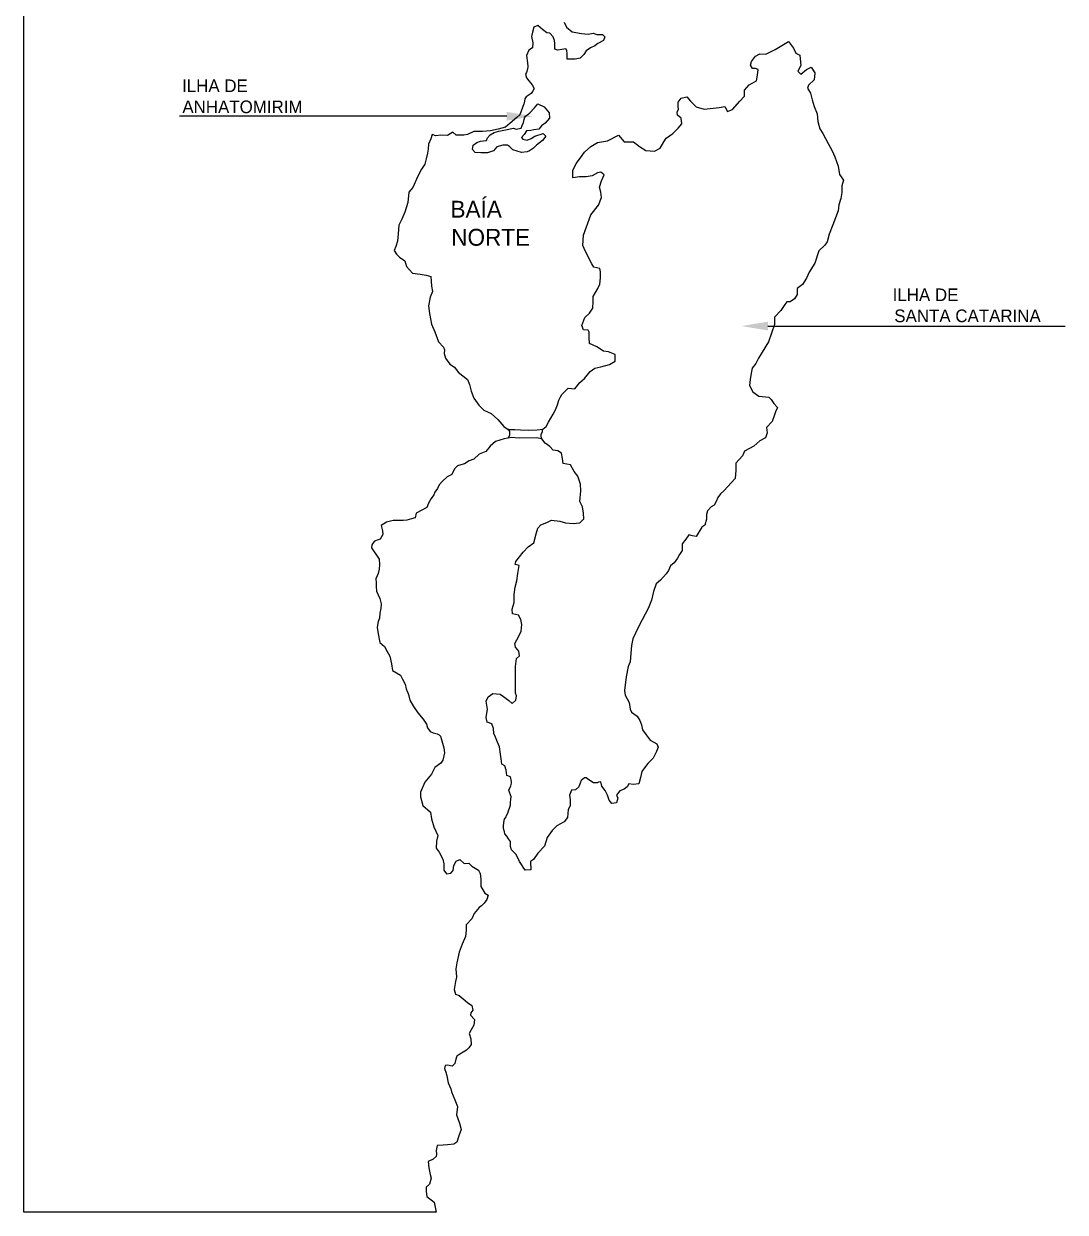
# Model space of a CAD drawing. Extents: x -1289 to 841, y -797 to 594.
# Drawn here: x 8.1 to 107, y -425.8 to -313 of the extents above; entities that cross this region are included whole.
import ezdxf

# ---------------------------------------------------------------- set-up
doc = ezdxf.new("R2010")
doc.units = 0
doc.header["$MEASUREMENT"] = 0
doc.layers.get('0').update_dxf_attribs({"linetype": 'CONTINUOUS'})
doc.layers.add('CONTINENTE', color=1, linetype='CONTINUOUS')
doc.layers.add('COTAS', color=1, linetype='CONTINUOUS')

msp = doc.modelspace()

# ---------------------------------------------------------------- linework, layer by layer
at = {"layer": 'CONTINENTE'}
for p, q in [((8.11011, -425.83406), (8.11011, -256.67077)), ((56.55063, -313.3191), (56.42031, -313.79646)), ((56.94162, -313.14551), (56.55063, -313.3191)), ((57.37604, -313.53608), (56.94162, -313.14551)), ((57.76703, -313.83986), (57.37604, -313.53608)), ((59.41785, -312.84173), (59.63506, -313.3191)), ((59.63506, -313.3191), (60.19982, -313.75307)), ((56.42031, -313.79646), (56.33342, -314.18704)), ((56.33342, -314.18704), (56.46375, -314.79459)), ((56.46375, -314.79459), (56.42031, -315.27196)), ((58.07113, -313.88326), (57.76703, -313.83986)), ((58.37523, -314.23043), (58.07113, -313.88326)), ((58.50555, -314.57761), (58.37523, -314.23043)), ((58.549, -314.88139), (58.50555, -314.57761)), ((60.19982, -313.75307), (61.06867, -313.92665)), ((61.06867, -313.92665), (61.72031, -313.97005)), ((61.72031, -313.97005), (62.19818, -313.88326)), ((62.19818, -313.88326), (62.54572, -314.01345)), ((62.54572, -314.01345), (63.06703, -314.01345)), ((63.15392, -314.57761), (62.63261, -314.88139)), ((63.06703, -314.01345), (63.28424, -314.23043)), ((63.28424, -314.23043), (63.15392, -314.57761)), ((80.24401, -314.96075), (80.73222, -314.66813)), ((80.73222, -314.66813), (81.22043, -315.30213)), ((56.07276, -315.48894), (55.85555, -316.00971)), ((56.42031, -315.27196), (56.07276, -315.48894)), ((58.549, -315.40215), (58.549, -314.88139)), ((58.80965, -315.48894), (58.549, -315.40215)), ((59.20063, -315.44555), (58.80965, -315.48894)), ((59.59162, -315.35875), (59.20063, -315.44555)), ((59.6785, -315.48894), (59.59162, -315.35875)), ((59.72195, -315.87952), (59.6785, -315.48894)), ((59.72195, -316.35688), (59.72195, -315.87952)), ((61.28588, -315.92291), (60.93834, -316.27009)), ((61.50309, -315.57574), (61.28588, -315.92291)), ((61.93752, -315.27196), (61.50309, -315.57574)), ((62.32851, -315.09837), (61.93752, -315.27196)), ((62.63261, -314.88139), (62.32851, -315.09837)), ((77.60767, -316.08245), (77.99824, -315.8386)), ((77.99824, -315.8386), (78.58409, -315.88737)), ((78.58409, -315.88737), (79.46287, -315.44844)), ((79.46287, -315.44844), (80.24401, -314.96075)), ((81.22043, -315.30213), (81.41571, -315.78983)), ((81.41571, -315.78983), (81.80628, -315.98491)), ((55.85555, -316.00971), (55.94244, -316.70406)), ((55.94244, -316.70406), (55.98588, -317.05123)), ((55.98588, -317.05123), (55.94244, -317.31162)), ((60.46047, -316.35688), (59.72195, -316.35688)), ((60.93834, -316.27009), (60.46047, -316.35688)), ((77.11946, -316.91153), (77.2171, -316.57014)), ((77.31475, -317.25292), (77.11946, -316.91153)), ((77.2171, -316.57014), (77.60767, -316.08245)), ((81.90392, -316.9603), (81.611, -317.49677)), ((81.80628, -315.98491), (81.90392, -316.9603)), ((55.85555, -317.6154), (55.76867, -317.78898)), ((55.76867, -317.78898), (55.85555, -318.13616)), ((55.94244, -317.31162), (55.85555, -317.6154)), ((55.85555, -318.13616), (56.07276, -318.39654)), ((77.60767, -317.25292), (77.31475, -317.25292)), ((77.85178, -317.35046), (77.60767, -317.25292)), ((77.70532, -318.42339), (77.80296, -317.88693)), ((77.80296, -317.88693), (77.85178, -317.35046)), ((81.611, -317.49677), (81.90392, -317.78939)), ((81.90392, -317.78939), (82.44095, -317.35046)), ((82.44095, -317.35046), (82.88034, -317.10661)), ((82.88034, -317.10661), (83.22209, -317.64308)), ((83.22209, -317.64308), (83.17327, -318.32585)), ((56.07276, -318.39654), (56.37686, -318.78711)), ((56.37686, -318.78711), (56.59408, -319.13429)), ((56.59408, -319.13429), (56.42031, -319.43807)), ((76.54364, -319.28244), (76.98304, -318.79474)), ((76.54364, -319.86767), (76.54364, -319.28244)), ((76.98304, -318.79474), (77.70532, -318.42339)), ((82.63624, -318.81355), (82.5386, -319.10617)), ((82.5386, -319.10617), (82.83152, -319.59387)), ((83.17327, -318.32585), (82.63624, -318.81355)), ((55.68178, -320.13242), (55.63834, -320.52299)), ((55.81211, -319.91544), (55.68178, -320.13242)), ((56.11621, -319.74185), (55.81211, -319.91544)), ((56.28998, -319.61166), (56.11621, -319.74185)), ((56.42031, -319.43807), (56.28998, -319.61166)), ((70.24573, -320.45291), (70.53866, -320.06275)), ((70.24573, -320.89184), (70.24573, -320.45291)), ((70.53866, -320.06275), (71.07569, -319.91644)), ((71.07569, -319.91644), (71.41744, -320.35537)), ((71.41744, -320.35537), (71.95447, -320.89184)), ((75.42076, -321.13569), (76.10426, -320.35537)), ((76.10426, -320.35537), (76.54364, -319.86767)), ((82.83152, -319.59387), (82.97798, -320.22787)), ((82.97798, -320.22787), (83.17327, -320.86188)), ((55.59489, -320.60979), (55.20391, -321.64634)), ((55.63834, -320.52299), (55.59489, -320.60979)), ((55.76188, -321.77294), (56.01448, -321.56267)), ((56.01448, -321.56267), (56.18288, -321.4365)), ((56.18288, -321.4365), (56.60388, -320.97389)), ((56.60388, -320.97389), (56.94067, -320.59539)), ((56.94067, -320.59539), (57.53007, -320.88978)), ((57.53007, -320.88978), (57.99316, -321.4365)), ((57.99316, -321.4365), (58.03526, -321.94116)), ((70.14809, -321.37953), (70.29456, -321.08692)), ((70.19691, -321.67215), (70.14809, -321.37953)), ((70.29456, -321.08692), (70.24573, -320.89184)), ((71.95447, -320.89184), (72.73561, -321.08692)), ((72.73561, -321.08692), (74.15141, -320.94061)), ((74.15141, -320.94061), (74.68845, -320.84307)), ((74.68845, -320.84307), (74.93255, -321.33076)), ((74.93255, -321.33076), (75.42076, -321.13569)), ((83.17327, -320.86188), (83.4662, -321.54465)), ((83.4662, -321.54465), (83.51502, -322.2762)), ((54.29162, -322.42749), (53.85719, -322.81806)), ((54.94326, -321.90672), (54.29162, -322.42749)), ((55.20391, -321.64634), (54.94326, -321.90672)), ((55.34089, -322.90844), (55.42509, -322.65611)), ((55.42509, -322.65611), (55.55138, -322.36172)), ((55.55138, -322.36172), (55.63559, -322.06733)), ((55.63559, -322.06733), (55.67768, -321.85705)), ((55.67768, -321.85705), (55.76188, -321.77294)), ((57.27747, -322.69816), (57.02487, -322.99255)), ((57.61427, -322.44583), (57.27747, -322.69816)), ((58.03526, -321.94116), (57.61427, -322.44583)), ((70.53866, -321.96477), (70.19691, -321.67215)), ((70.24573, -322.89139), (70.58748, -322.50124)), ((70.58748, -322.50124), (70.53866, -321.96477)), ((83.51502, -322.2762), (83.7103, -322.95897)), ((46.90637, -323.51241), (46.75875, -323.90298)), ((47.25391, -323.6426), (46.90637, -323.51241)), ((47.73178, -323.55581), (47.25391, -323.6426)), ((48.33997, -323.59921), (47.73178, -323.55581)), ((48.86129, -323.29543), (48.33997, -323.59921)), ((49.16538, -323.55581), (48.86129, -323.29543)), ((49.90391, -323.55581), (49.16538, -323.55581)), ((50.25145, -323.51241), (49.90391, -323.55581)), ((50.85965, -323.20863), (50.25145, -323.51241)), ((51.16374, -323.20863), (50.85965, -323.20863)), ((51.68506, -323.20863), (51.16374, -323.20863)), ((52.42358, -323.16524), (51.68506, -323.20863)), ((52.05712, -324.08599), (52.14132, -323.83366)), ((52.14132, -323.83366), (52.39391, -323.53927)), ((52.39391, -323.53927), (52.77281, -323.32899)), ((53.16211, -322.99165), (52.42358, -323.16524)), ((52.77281, -323.32899), (53.23591, -323.20283)), ((53.85719, -322.81806), (53.16211, -322.99165)), ((53.23591, -323.20283), (53.8674, -323.07666)), ((53.8674, -323.07666), (54.62519, -322.90844)), ((54.62519, -322.90844), (54.87779, -322.99255)), ((54.87779, -322.99255), (55.34089, -322.90844)), ((55.63559, -323.49721), (55.38299, -323.7916)), ((55.38299, -323.7916), (55.50929, -323.95982)), ((55.84608, -323.16077), (55.63559, -323.49721)), ((56.26708, -323.11871), (55.84608, -323.16077)), ((56.56178, -323.07666), (56.26708, -323.11871)), ((56.30918, -323.87571), (56.64598, -323.66543)), ((57.02487, -322.99255), (56.56178, -323.07666)), ((56.64598, -323.66543), (57.44587, -323.4131)), ((57.69847, -323.66543), (57.36167, -324.08599)), ((57.44587, -323.4131), (57.69847, -323.66543)), ((63.55725, -324.11064), (64.5825, -323.57417)), ((64.5825, -323.57417), (65.11953, -324.20818)), ((69.12285, -323.86679), (69.75752, -323.42786)), ((69.75752, -323.42786), (70.24573, -322.89139)), ((83.7103, -322.95897), (84.00323, -323.3979)), ((84.00323, -323.3979), (84.49144, -324.37329)), ((46.49809, -324.90112), (46.45465, -325.29169)), ((46.54153, -324.42375), (46.49809, -324.90112)), ((46.75875, -323.90298), (46.54153, -324.42375)), ((50.70993, -324.92709), (50.79413, -324.50654)), ((50.96253, -325.22148), (50.70993, -324.92709)), ((50.79413, -324.50654), (51.13092, -324.25421)), ((51.13092, -324.25421), (51.46772, -324.12804)), ((51.46772, -324.12804), (52.05712, -324.08599)), ((53.02541, -324.67476), (52.73071, -325.05326)), ((53.6148, -324.50654), (53.02541, -324.67476)), ((53.8674, -324.50654), (53.6148, -324.50654)), ((54.0358, -324.50654), (53.8674, -324.50654)), ((54.2463, -324.63271), (54.0358, -324.50654)), ((54.54099, -324.96915), (54.2463, -324.63271)), ((55.38299, -325.22148), (54.54099, -324.96915)), ((55.50929, -323.95982), (55.93028, -324.04393)), ((55.93028, -324.04393), (56.30918, -323.87571)), ((56.51968, -324.80093), (56.14078, -325.05326)), ((56.81437, -324.50654), (56.51968, -324.80093)), ((57.36167, -324.08599), (56.81437, -324.50654)), ((61.36031, -325.18357), (61.94616, -324.6471)), ((61.94616, -324.6471), (62.58083, -324.25695)), ((62.58083, -324.25695), (63.55725, -324.11064)), ((65.11953, -324.20818), (65.9983, -324.20818)), ((65.9983, -324.20818), (66.58416, -324.6471)), ((66.58416, -324.6471), (67.17001, -325.03726)), ((67.99997, -325.08603), (68.537, -324.79341)), ((68.537, -324.79341), (68.87875, -324.20818)), ((68.87875, -324.20818), (69.12285, -323.86679)), ((84.49144, -324.37329), (84.88201, -325.05607)), ((46.32432, -325.81245), (46.19399, -326.33321)), ((46.45465, -325.29169), (46.32432, -325.81245)), ((51.50982, -325.26354), (50.96253, -325.22148)), ((52.14132, -325.26354), (51.50982, -325.26354)), ((52.73071, -325.05326), (52.14132, -325.26354)), ((55.93028, -325.13737), (55.38299, -325.22148)), ((56.14078, -325.05326), (55.93028, -325.13737)), ((60.57917, -326.2565), (60.96974, -325.72003)), ((60.96974, -325.72003), (61.36031, -325.18357)), ((67.17001, -325.03726), (67.99997, -325.08603)), ((84.88201, -325.05607), (85.12611, -325.64131)), ((85.12611, -325.64131), (85.46417, -326.51682)), ((45.88989, -326.81058), (45.54235, -327.46154)), ((46.19399, -326.33321), (45.88989, -326.81058)), ((60.23742, -326.93928), (60.57917, -326.2565)), ((60.23742, -327.62205), (60.23742, -326.93928)), ((62.58083, -327.13436), (62.09262, -327.42697)), ((62.92258, -327.08559), (62.58083, -327.13436)), ((63.21551, -327.32943), (62.92258, -327.08559)), ((85.46417, -326.51682), (85.56181, -327.29714)), ((45.54235, -327.46154), (45.06448, -328.54646)), ((60.8721, -327.52451), (60.23742, -327.62205)), ((61.50677, -327.52451), (60.8721, -327.52451)), ((62.09262, -327.42697), (61.50677, -327.52451)), ((62.77612, -328.49991), (62.9714, -327.91467)), ((62.9714, -327.91467), (63.21551, -327.32943)), ((85.56181, -327.29714), (85.95238, -327.8336)), ((85.95238, -327.8336), (85.80592, -328.37007)), ((44.6735, -328.98043), (44.58661, -329.97856)), ((45.06448, -328.54646), (44.6735, -328.98043)), ((62.67848, -330.20685), (62.9714, -329.4753)), ((62.92258, -328.9876), (62.77612, -328.49991)), ((62.9714, -329.4753), (62.92258, -328.9876)), ((85.80592, -329.00408), (85.70827, -329.58931)), ((85.80592, -328.37007), (85.80592, -329.00408)), ((44.58661, -329.97856), (44.28251, -330.8899)), ((61.94616, -331.13347), (62.67848, -330.20685)), ((85.51299, -330.17455), (85.46417, -330.75978)), ((85.70827, -329.58931), (85.51299, -330.17455)), ((44.02186, -331.54085), (43.71776, -332.10501)), ((44.28251, -330.8899), (44.02186, -331.54085)), ((61.55215, -332.28941), (61.94616, -331.13347)), ((85.46417, -330.75978), (84.92714, -332.07657)), ((43.71776, -332.10501), (43.67432, -332.92955)), ((61.25922, -333.06973), (61.55215, -332.28941)), ((84.92714, -332.07657), (84.58539, -332.95442)), ((43.58743, -333.6239), (43.45711, -334.14467)), ((43.67432, -332.92955), (43.58743, -333.6239)), ((61.2104, -334.04512), (61.25922, -333.06973)), ((84.39011, -333.68596), (84.19482, -334.02735)), ((84.58539, -332.95442), (84.39011, -333.68596)), ((43.45711, -334.14467), (43.28333, -334.53524)), ((43.28333, -334.53524), (43.50055, -334.86037)), ((43.50055, -334.86037), (43.80465, -335.16415)), ((61.4545, -334.63036), (61.2104, -334.04512)), ((62.04036, -335.80083), (61.4545, -334.63036)), ((83.60897, -334.56382), (83.2184, -335.73429)), ((84.19482, -334.02735), (83.60897, -334.56382)), ((43.80465, -335.16415), (44.28251, -335.51132)), ((44.28251, -335.51132), (44.45629, -336.03209)), ((44.45629, -336.03209), (45.02104, -336.68304)), ((62.23564, -336.09345), (62.04036, -335.80083)), ((62.82149, -336.23976), (62.23564, -336.09345)), ((62.87031, -336.53237), (62.82149, -336.23976)), ((83.2184, -335.73429), (82.68137, -336.56338)), ((45.02104, -336.68304), (45.75957, -336.76983)), ((45.75957, -336.76983), (46.32432, -336.85663)), ((46.32432, -336.85663), (46.75875, -336.98682)), ((46.75875, -336.98682), (46.80219, -337.42079)), ((62.82149, -337.70285), (62.87031, -337.11761)), ((62.87031, -337.11761), (62.87031, -336.53237)), ((82.43727, -337.14861), (82.0467, -337.73385)), ((82.68137, -336.56338), (82.43727, -337.14861)), ((46.93252, -338.41892), (46.7153, -338.93968)), ((46.80219, -337.42079), (46.84563, -337.89816)), ((46.84563, -337.89816), (46.93252, -338.41892)), ((62.18682, -338.87332), (62.62621, -338.14177)), ((62.62621, -338.14177), (62.82149, -337.70285)), ((82.0467, -337.73385), (81.55849, -338.12401)), ((81.55849, -338.12401), (81.55849, -338.70924)), ((46.7153, -338.93968), (46.54153, -339.76422)), ((62.138, -339.99502), (62.18682, -339.36102)), ((62.18682, -339.36102), (62.18682, -338.87332)), ((80.38679, -339.63587), (79.99622, -340.2211)), ((80.58207, -339.39202), (80.38679, -339.63587)), ((80.87499, -339.39202), (80.58207, -339.39202)), ((81.31438, -339.0994), (80.87499, -339.39202)), ((81.55849, -338.70924), (81.31438, -339.0994)), ((46.54153, -339.76422), (46.62842, -340.50197)), ((46.62842, -340.50197), (46.84563, -341.5001)), ((61.40568, -340.87288), (61.84507, -340.48272)), ((61.84507, -340.48272), (62.138, -339.99502)), ((79.99622, -340.2211), (79.41037, -340.85511)), ((46.84563, -341.5001), (47.14973, -342.23785)), ((61.11276, -341.65319), (61.40568, -340.87288)), ((61.25922, -342.04335), (61.11276, -341.65319)), ((79.41037, -341.53788), (78.82451, -343.19605)), ((79.41037, -340.85511), (79.41037, -341.53788)), ((47.14973, -342.23785), (47.49727, -343.19258)), ((61.69861, -342.09212), (61.25922, -342.04335)), ((61.79625, -342.2872), (61.69861, -342.09212)), ((61.79625, -342.82366), (61.79625, -342.2872)), ((61.84507, -343.36013), (61.79625, -342.82366)), ((47.49727, -343.19258), (47.97514, -343.69557)), ((47.97514, -343.69557), (48.06202, -343.95595)), ((48.06202, -343.95595), (48.01858, -344.30312)), ((62.52857, -343.65275), (61.84507, -343.36013)), ((63.16324, -344.09167), (62.52857, -343.65275)), ((63.65145, -344.14044), (63.16324, -344.09167)), ((64.28612, -344.38429), (63.65145, -344.14044)), ((78.82451, -343.19605), (77.87419, -344.75435)), ((48.01858, -344.30312), (48.14891, -344.73709)), ((48.14891, -344.73709), (48.58334, -345.30126)), ((63.74909, -345.35969), (64.28612, -345.0183)), ((64.28612, -345.0183), (64.28612, -344.38429)), ((77.63008, -345.24204), (77.28833, -345.68097)), ((77.87419, -344.75435), (77.63008, -345.24204)), ((48.58334, -345.30126), (49.01776, -345.60503)), ((49.01776, -345.60503), (49.36531, -346.0824)), ((49.36531, -346.0824), (50.23416, -346.77675)), ((61.35686, -346.67647), (61.89389, -345.99369)), ((61.89389, -345.99369), (62.33328, -345.70107)), ((62.33328, -345.70107), (62.91914, -345.55476)), ((62.91914, -345.55476), (63.74909, -345.35969)), ((77.19069, -346.16867), (77.09305, -346.7539)), ((77.28833, -345.68097), (77.19069, -346.16867)), ((50.23416, -346.77675), (50.45137, -347.25412)), ((50.45137, -347.25412), (50.5817, -347.86168)), ((60.42926, -347.65186), (60.91747, -347.06662)), ((60.91747, -347.06662), (61.35686, -346.67647)), ((77.09305, -346.7539), (77.04423, -347.33914)), ((77.04423, -347.33914), (77.33716, -347.92437)), ((50.5817, -347.86168), (50.84236, -348.55603)), ((50.84236, -348.55603), (51.32022, -349.20698)), ((58.9073, -348.72691), (59.08737, -348.42711)), ((59.08737, -348.42711), (59.20741, -348.20226)), ((59.20741, -348.20226), (59.79459, -347.60309)), ((59.79459, -347.60309), (60.42926, -347.65186)), ((77.33716, -347.92437), (77.92301, -348.3633)), ((77.92301, -348.3633), (78.85061, -348.46084)), ((78.85061, -348.46084), (79.09471, -348.65592)), ((79.09471, -348.65592), (79.33882, -349.04608)), ((51.32022, -349.20698), (51.79809, -349.68435)), ((51.79809, -349.68435), (52.49318, -349.98813)), ((58.3821, -350.04602), (58.60719, -349.65628)), ((58.60719, -349.65628), (58.78725, -349.16162)), ((58.78725, -349.16162), (58.9073, -348.72691)), ((79.33882, -349.04608), (79.68056, -349.43623)), ((79.68056, -349.43623), (79.48528, -349.82639)), ((52.49318, -349.98813), (53.14482, -350.55229)), ((53.14482, -350.55229), (53.70957, -351.24664)), ((57.70684, -351.23023), (57.94694, -350.81051)), ((57.94694, -350.81051), (58.3821, -350.04602)), ((79.19236, -350.75302), (78.65532, -351.33825)), ((79.38764, -350.11901), (79.19236, -350.75302)), ((79.48528, -349.82639), (79.38764, -350.11901)), ((53.70957, -351.24664), (54.10055, -351.50702)), ((54.16367, -351.5451), (54.07141, -351.48761)), ((54.10055, -351.50702), (54.73572, -351.53002)), ((54.26159, -351.70811), (54.16367, -351.5451)), ((54.26159, -352.06675), (54.26159, -351.70811)), ((54.73572, -351.53002), (55.29093, -351.54501)), ((55.29093, -351.54501), (56.04121, -351.58998)), ((56.04121, -351.58998), (56.86653, -351.54501)), ((56.86653, -351.54501), (57.40673, -351.50004)), ((57.23159, -352.00154), (57.36215, -351.70811)), ((57.23159, -352.19716), (57.23159, -352.00154)), ((57.36215, -351.70811), (57.35603, -351.50426)), ((57.40673, -351.50004), (57.70684, -351.23023)), ((78.70414, -351.82595), (78.55768, -352.31365)), ((78.65532, -351.33825), (78.70414, -351.82595)), ((52.41567, -353.10719), (51.99407, -353.59855)), ((52.90755, -352.65093), (52.41567, -353.10719)), ((53.71562, -352.40526), (52.90755, -352.65093)), ((54.41829, -352.26487), (53.71562, -352.40526)), ((54.09863, -352.32873), (54.26159, -352.06675)), ((55.1561, -352.33506), (54.41829, -352.26487)), ((56.75573, -352.31023), (55.1561, -352.33506)), ((57.31786, -352.41552), (56.75573, -352.31023)), ((57.31786, -352.41552), (57.23159, -352.19716)), ((57.63407, -352.80159), (57.31786, -352.41552)), ((58.05567, -353.11746), (57.63407, -352.80159)), ((58.37187, -353.46842), (58.05567, -353.11746)), ((77.4348, -353.09396), (76.55602, -353.58166)), ((78.02065, -352.60626), (77.4348, -353.09396)), ((78.55768, -352.31365), (78.02065, -352.60626)), ((51.36166, -353.84422), (50.83466, -354.33558)), ((51.99407, -353.59855), (51.36166, -353.84422)), ((58.82861, -353.53862), (58.37187, -353.46842)), ((59.17995, -353.7492), (58.82861, -353.53862)), ((59.28535, -354.27565), (59.17995, -353.7492)), ((59.32048, -354.73191), (59.28535, -354.27565)), ((76.36074, -354.02058), (75.72606, -354.70336)), ((76.55602, -353.58166), (76.36074, -354.02058)), ((49.04284, -355.21299), (48.90231, -355.49377)), ((49.28878, -354.96732), (49.04284, -355.21299)), ((49.60498, -354.86203), (49.28878, -354.96732)), ((49.95632, -354.79183), (49.60498, -354.86203)), ((50.41306, -354.47596), (49.95632, -354.79183)), ((50.83466, -354.33558), (50.41306, -354.47596)), ((60.02316, -354.87229), (59.32048, -354.73191)), ((60.37449, -355.50403), (60.02316, -354.87229)), ((75.72606, -355.38614), (75.67724, -356.16645)), ((75.72606, -354.70336), (75.72606, -355.38614)), ((47.88343, -356.40628), (47.56723, -356.75725)), ((48.30503, -356.02022), (47.88343, -356.40628)), ((48.76177, -355.77454), (48.30503, -356.02022)), ((48.90231, -355.49377), (48.76177, -355.77454)), ((60.72583, -355.96029), (60.37449, -355.50403)), ((60.97177, -356.69732), (60.72583, -355.96029)), ((75.67724, -356.16645), (74.60318, -357.33692)), ((47.14562, -357.45918), (47.04022, -357.70486)), ((47.39156, -357.10822), (47.14562, -357.45918)), ((47.56723, -356.75725), (47.39156, -357.10822)), ((60.9015, -358.34687), (61.0069, -357.32906)), ((61.0069, -357.32906), (60.97177, -356.69732)), ((74.26143, -357.62954), (74.01733, -357.97093)), ((74.60318, -357.33692), (74.26143, -357.62954)), ((46.54835, -358.51209), (46.37268, -358.93325)), ((46.79429, -358.05583), (46.54835, -358.51209)), ((47.04022, -357.70486), (46.79429, -358.05583)), ((61.18257, -358.87332), (60.9015, -358.34687)), ((73.67558, -358.70247), (73.38265, -358.84878)), ((73.87086, -358.36109), (73.67558, -358.70247)), ((74.01733, -357.97093), (73.87086, -358.36109)), ((45.28354, -359.91595), (44.9322, -359.98615)), ((45.38894, -359.4597), (45.28354, -359.91595)), ((46.37268, -358.93325), (45.38894, -359.4597)), ((61.25284, -359.46996), (61.18257, -358.87332)), ((61.28797, -359.99641), (61.25284, -359.46996)), ((73.04091, -359.23894), (72.94326, -359.58033)), ((72.94326, -359.58033), (72.94326, -360.01925)), ((73.38265, -358.84878), (73.04091, -359.23894)), ((42.54311, -360.30202), (42.05124, -360.61789)), ((42.05124, -360.61789), (42.1685, -361.12469)), ((43.17552, -360.16163), (42.54311, -360.30202)), ((44.12413, -360.16163), (43.17552, -360.16163)), ((44.47547, -360.12654), (44.12413, -360.16163)), ((44.9322, -359.98615), (44.47547, -360.12654)), ((56.78043, -361.42399), (56.93139, -360.87383)), ((56.93139, -360.87383), (57.21246, -360.55796)), ((57.21246, -360.55796), (57.7746, -360.34738)), ((57.7746, -360.34738), (58.23134, -360.1368)), ((58.23134, -360.1368), (59.00428, -360.207)), ((59.00428, -360.207), (59.56642, -360.38248)), ((59.56642, -360.38248), (60.26909, -360.45267)), ((60.26909, -360.45267), (60.9015, -360.38248)), ((60.9015, -360.38248), (61.28797, -359.99641)), ((72.50388, -360.79957), (71.95846, -361.67496)), ((72.7968, -360.60449), (72.50388, -360.79957)), ((72.94326, -360.01925), (72.7968, -360.60449)), ((41.4093, -362.11392), (41.27726, -362.27879)), ((41.7724, -361.98202), (41.4093, -362.11392)), ((41.97045, -361.91607), (41.7724, -361.98202)), ((42.20151, -361.48741), (41.97045, -361.91607)), ((42.1685, -361.12469), (42.20151, -361.48741)), ((56.53449, -362.26631), (56.78043, -361.42399)), ((70.98204, -361.91881), (70.64029, -362.35773)), ((71.27497, -361.52865), (70.98204, -361.91881)), ((71.61671, -361.62619), (71.27497, -361.52865)), ((71.95846, -361.67496), (71.61671, -361.62619)), ((41.17824, -362.47663), (41.14523, -362.74043)), ((41.14523, -362.74043), (41.31027, -363.03719)), ((41.27726, -362.27879), (41.17824, -362.47663)), ((41.31027, -363.03719), (41.60735, -363.43288)), ((54.84808, -364.05624), (55.55075, -363.17883)), ((55.55075, -363.17883), (56.00749, -362.65238)), ((56.00749, -362.65238), (56.53449, -362.26631)), ((70.64029, -362.99174), (70.39619, -363.3819)), ((70.64029, -362.35773), (70.64029, -362.65035)), ((70.64029, -362.65035), (70.64029, -362.99174)), ((41.60735, -363.43288), (41.87142, -363.82857)), ((41.87142, -363.82857), (41.90443, -364.32319)), ((41.90443, -364.32319), (41.87142, -364.78483)), ((54.77781, -364.33702), (54.84808, -364.05624)), ((55.16428, -364.44231), (54.77781, -364.33702)), ((55.02374, -365.17934), (55.16428, -364.44231)), ((69.51741, -364.45483), (69.32213, -364.89376)), ((69.85916, -364.16221), (69.51741, -364.45483)), ((70.2009, -363.72328), (69.85916, -364.16221)), ((70.39619, -363.3819), (70.2009, -363.72328)), ((41.67337, -365.41133), (41.54133, -365.7081)), ((41.7724, -365.18051), (41.67337, -365.41133)), ((41.87142, -364.78483), (41.7724, -365.18051)), ((54.91834, -365.88127), (55.02374, -365.17934)), ((69.12684, -365.23514), (68.58981, -365.82038)), ((69.32213, -364.89376), (69.12684, -365.23514)), ((41.54133, -365.7081), (41.57434, -366.07082)), ((41.57434, -366.07082), (41.57434, -366.43353)), ((41.57434, -366.43353), (41.60735, -366.8622)), ((54.67241, -367.17985), (54.77781, -366.47792)), ((54.77781, -366.47792), (54.91834, -365.88127)), ((68.15042, -366.16177), (67.90632, -366.89331)), ((68.58981, -365.82038), (68.15042, -366.16177)), ((41.60735, -366.8622), (41.93744, -367.55465)), ((41.93744, -367.55465), (42.03647, -368.08224)), ((54.67241, -367.95198), (54.67241, -367.17985)), ((67.71103, -367.7224), (67.41811, -368.50271)), ((67.90632, -366.89331), (67.71103, -367.7224)), ((41.93744, -368.93957), (41.90443, -369.43418)), ((42.00346, -368.5109), (41.93744, -368.93957)), ((42.03647, -368.08224), (42.00346, -368.5109)), ((54.49674, -368.58372), (54.67241, -367.95198)), ((54.53187, -369.00488), (54.49674, -368.58372)), ((67.41811, -368.50271), (66.83225, -369.57565)), ((41.70638, -370.09367), (41.67337, -370.32448)), ((41.7724, -369.73095), (41.70638, -370.09367)), ((41.90443, -369.43418), (41.7724, -369.73095)), ((55.09401, -369.14527), (54.53187, -369.00488)), ((55.30481, -369.56643), (55.09401, -369.14527)), ((55.41022, -370.02269), (55.30481, -369.56643)), ((55.33995, -370.65443), (55.41022, -370.02269)), ((66.83225, -369.57565), (66.44169, -370.30719)), ((41.67337, -370.32448), (41.7724, -370.91802)), ((41.7724, -370.91802), (41.93744, -371.74184)), ((54.74268, -371.84772), (55.12915, -371.14578)), ((55.12915, -371.14578), (55.33995, -370.65443)), ((66.44169, -370.30719), (65.95348, -371.38012)), ((41.93744, -371.74184), (42.36656, -372.10455)), ((42.36656, -372.10455), (42.63063, -372.59916)), ((54.81294, -372.19868), (54.74268, -371.84772)), ((55.12915, -372.54965), (54.81294, -372.19868)), ((65.80701, -372.01413), (65.75819, -372.74567)), ((65.95348, -371.38012), (65.80701, -372.01413)), ((42.63063, -372.59916), (42.86169, -373.02783)), ((42.86169, -373.02783), (43.02673, -373.75326)), ((54.81148, -374.0197), (54.91688, -373.24757)), ((54.91688, -373.24757), (55.19795, -373.00189)), ((55.19795, -373.00189), (55.12915, -372.54965)), ((65.75819, -372.74567), (65.70937, -373.57476)), ((43.02673, -373.75326), (43.12576, -374.41274)), ((43.12576, -374.41274), (43.88496, -374.84141)), ((54.81148, -374.58125), (54.81148, -374.0197)), ((54.81148, -375.1077), (54.81148, -374.58125)), ((65.51409, -374.01369), (65.3188, -374.98908)), ((65.70937, -373.57476), (65.51409, -374.01369)), ((43.88496, -374.84141), (44.08302, -375.2371)), ((44.08302, -375.2371), (44.31408, -375.69873)), ((44.31408, -375.69873), (44.41311, -376.1274)), ((54.81148, -375.59905), (54.81148, -375.1077)), ((54.81148, -375.98511), (54.81148, -375.59905)), ((65.3188, -374.98908), (65.17234, -376.30586)), ((44.41311, -376.1274), (44.64417, -376.68796)), ((44.64417, -376.68796), (44.7762, -377.21555)), ((52.21159, -376.89763), (52.66832, -376.58176)), ((52.66832, -376.58176), (53.33586, -376.65195)), ((53.33586, -376.65195), (53.65207, -376.86253)), ((53.65207, -376.86253), (54.17907, -377.2486)), ((54.81148, -376.54666), (54.81148, -375.98511)), ((54.91688, -376.79234), (54.81148, -376.54666)), ((54.84661, -377.2135), (54.91688, -376.79234)), ((65.17234, -376.30586), (65.22116, -376.74479)), ((65.22116, -376.74479), (65.61173, -377.42756)), ((44.7762, -377.21555), (45.10629, -377.80908)), ((45.10629, -377.80908), (45.53541, -378.40262)), ((52.03592, -377.31879), (52.21159, -376.89763)), ((52.14132, -378.05582), (52.03592, -377.31879)), ((54.17907, -377.2486), (54.49528, -377.52937)), ((54.49528, -377.52937), (54.84661, -377.2135)), ((65.61173, -377.42756), (65.70937, -378.06157)), ((45.53541, -378.40262), (46.03054, -379.02913)), ((46.03054, -379.02913), (46.36063, -379.49076)), ((52.03592, -378.86305), (52.14132, -378.05582)), ((52.10619, -379.3193), (52.03592, -378.86305)), ((65.70937, -378.06157), (65.81898, -378.34135)), ((65.81898, -378.34135), (66.34598, -378.72742)), ((66.34598, -378.72742), (66.62705, -379.14858)), ((46.36063, -379.49076), (46.45966, -379.85348)), ((46.45966, -379.85348), (46.69072, -380.18322)), ((46.69072, -380.18322), (46.9878, -380.31512)), ((52.56292, -379.45969), (52.10619, -379.3193)), ((52.70346, -379.91595), (52.56292, -379.45969)), ((52.73859, -380.3722), (52.70346, -379.91595)), ((66.62705, -379.14858), (66.76759, -379.56974)), ((66.76759, -379.56974), (66.87299, -380.026)), ((66.87299, -380.026), (67.22432, -380.51735)), ((46.9878, -380.31512), (47.3839, -380.41404)), ((47.3839, -380.41404), (47.54895, -380.51296)), ((47.54895, -380.51296), (47.68099, -380.64486)), ((47.68099, -380.64486), (48.01107, -381.73301)), ((52.91426, -380.72317), (52.73859, -380.3722)), ((53.08993, -381.21453), (52.91426, -380.72317)), ((53.30073, -381.63569), (53.08993, -381.21453)), ((67.22432, -380.51735), (67.6108, -381.0087)), ((67.6108, -381.0087), (68.2432, -381.35967)), ((68.2432, -381.35967), (68.3486, -381.67554)), ((48.07709, -382.22762), (47.91205, -382.92008)), ((48.01107, -381.73301), (48.07709, -382.22762)), ((53.371, -382.33762), (53.30073, -381.63569)), ((53.44127, -382.79388), (53.371, -382.33762)), ((68.20807, -382.0967), (67.89186, -382.72844)), ((68.3486, -381.67554), (68.20807, -382.0967)), ((47.15284, -383.60226), (46.82275, -384.22877)), ((47.71399, -383.18387), (47.15284, -383.60226)), ((47.91205, -382.92008), (47.71399, -383.18387)), ((53.51153, -383.28523), (53.44127, -382.79388)), ((53.7926, -383.46072), (53.51153, -383.28523)), ((53.90725, -383.87497), (53.7926, -383.46072)), ((67.04865, -383.64096), (66.80272, -383.99193)), ((67.36486, -383.2198), (67.04865, -383.64096)), ((67.89186, -382.72844), (67.36486, -383.2198)), ((46.52567, -384.62446), (46.19559, -384.98718)), ((46.82275, -384.22877), (46.52567, -384.62446)), ((53.97752, -384.36632), (53.90725, -383.87497)), ((54.32886, -384.50671), (53.97752, -384.36632)), ((54.43426, -384.92787), (54.32886, -384.50671)), ((61.35559, -384.5769), (61.03939, -384.85768)), ((61.53126, -384.5769), (61.35559, -384.5769)), ((61.7772, -384.78748), (61.53126, -384.5769)), ((66.66218, -384.55347), (66.52165, -385.15012)), ((66.80272, -383.99193), (66.66218, -384.55347)), ((46.19559, -384.98718), (45.79948, -385.94343)), ((54.18832, -385.77019), (54.36399, -385.34903)), ((54.39912, -386.40193), (54.18832, -385.77019)), ((54.36399, -385.34903), (54.43426, -385.10335)), ((54.43426, -385.10335), (54.43426, -384.92787)), ((60.12591, -385.77019), (59.95025, -386.22645)), ((60.51238, -385.73509), (60.12591, -385.77019)), ((60.82859, -385.45432), (60.51238, -385.73509)), ((60.93399, -385.10335), (60.82859, -385.45432)), ((61.03939, -384.85768), (60.93399, -385.10335)), ((62.1988, -385.06826), (61.7772, -384.78748)), ((62.55014, -385.06826), (62.1988, -385.06826)), ((62.69067, -384.99806), (62.55014, -385.06826)), ((62.90147, -384.96297), (62.69067, -384.99806)), ((63.00687, -385.38413), (62.90147, -384.96297)), ((63.32308, -385.80529), (63.00687, -385.38413)), ((63.53388, -386.22645), (63.32308, -385.80529)), ((64.72983, -385.81696), (64.5893, -385.99244)), ((65.1163, -385.67657), (64.72983, -385.81696)), ((65.39737, -385.43089), (65.1163, -385.67657)), ((65.57304, -385.15012), (65.39737, -385.43089)), ((65.99465, -385.22031), (65.57304, -385.15012)), ((66.52165, -385.15012), (65.99465, -385.22031)), ((45.79948, -385.94343), (45.79948, -386.40507)), ((45.79948, -386.40507), (45.99753, -387.22942)), ((54.32886, -386.92838), (54.36399, -386.61251)), ((54.32886, -387.13896), (54.32886, -386.92838)), ((54.36399, -386.61251), (54.39912, -386.40193)), ((59.95025, -386.22645), (59.98538, -386.68271)), ((59.98538, -386.68271), (59.98538, -387.24425)), ((63.70955, -386.7178), (63.53388, -386.22645)), ((63.95548, -387.03367), (63.70955, -386.7178)), ((64.41222, -386.96348), (63.95548, -387.03367)), ((64.51762, -386.50722), (64.41222, -386.96348)), ((64.5893, -385.99244), (64.41363, -386.23812)), ((64.41363, -386.23812), (64.51762, -386.50722)), ((45.99753, -387.22942), (46.72373, -387.85593)), ((46.72373, -387.85593), (46.82275, -388.48244)), ((53.90725, -388.29715), (53.94239, -388.15677)), ((53.94239, -388.15677), (54.08292, -387.94619)), ((54.08292, -387.94619), (54.15319, -387.73561)), ((54.15319, -387.73561), (54.25859, -387.38464)), ((54.25859, -387.38464), (54.32886, -387.13896)), ((59.80971, -387.59522), (59.73944, -388.36735)), ((59.98538, -387.24425), (59.80971, -387.59522)), ((46.82275, -388.48244), (47.05382, -389.24084)), ((47.05382, -389.24084), (47.41691, -390.0652)), ((53.66132, -389.13948), (53.73158, -388.61302)), ((53.66132, -389.38515), (53.66132, -389.13948)), ((53.73158, -388.61302), (53.76672, -388.50773)), ((53.76672, -388.50773), (53.90725, -388.29715)), ((58.72057, -389.13948), (58.29896, -389.59573)), ((59.42324, -388.75341), (58.72057, -389.13948)), ((59.73944, -388.36735), (59.42324, -388.75341)), ((47.41691, -390.0652), (47.31789, -390.59278)), ((53.76672, -389.70102), (53.66132, -389.38515)), ((53.80185, -389.9116), (53.76672, -389.70102)), ((53.97752, -390.12218), (53.80185, -389.9116)), ((54.15319, -390.36786), (53.97752, -390.12218)), ((54.32886, -390.64863), (54.15319, -390.36786)), ((57.80709, -390.26257), (57.56116, -391.0698)), ((58.29896, -389.59573), (57.80709, -390.26257)), ((47.31789, -390.59278), (47.28488, -391.25227)), ((47.28488, -391.25227), (47.54895, -391.64796)), ((54.32886, -391.10489), (54.32886, -390.64863)), ((54.43426, -391.42076), (54.32886, -391.10489)), ((54.85586, -391.87702), (54.43426, -391.42076)), ((57.56116, -391.0698), (56.92875, -391.73663)), ((47.54895, -391.64796), (47.91205, -392.32366)), ((47.91205, -392.32366), (48.01107, -392.75232)), ((48.93532, -392.91719), (49.16638, -392.48853)), ((49.16638, -392.48853), (49.52948, -392.35663)), ((49.52948, -392.35663), (49.92559, -392.71935)), ((55.17206, -392.54386), (54.85586, -391.87702)), ((55.7342, -393.35108), (55.17206, -392.54386)), ((56.50715, -392.33328), (56.22608, -392.54386)), ((56.22608, -392.54386), (56.26121, -393.31599)), ((56.92875, -391.73663), (56.50715, -392.33328)), ((48.01107, -392.75232), (48.01107, -392.98314)), ((48.01107, -392.98314), (48.01107, -393.34586)), ((48.01107, -393.34586), (48.24214, -393.70857)), ((48.24214, -393.70857), (48.67125, -393.64263)), ((48.67125, -393.64263), (48.90231, -393.37883)), ((48.90231, -393.37883), (48.93532, -392.91719)), ((49.92559, -392.71935), (50.38771, -392.68637)), ((50.38771, -392.68637), (50.65178, -392.98314)), ((50.65178, -392.98314), (51.27895, -393.34586)), ((51.27895, -393.34586), (51.444, -393.6756)), ((51.444, -393.6756), (51.51001, -394.20319)), ((56.26121, -393.31599), (55.7342, -393.35108)), ((51.51001, -394.20319), (51.51001, -394.89564)), ((51.51001, -394.89564), (51.90612, -395.55513)), ((51.90612, -395.55513), (52.2032, -395.72)), ((52.2032, -395.72), (52.07117, -396.14866)), ((51.34497, -396.90707), (50.88285, -397.46763)), ((51.57603, -396.7422), (51.34497, -396.90707)), ((51.8401, -396.4784), (51.57603, -396.7422)), ((52.07117, -396.14866), (51.8401, -396.4784)), ((50.65178, -397.96224), (50.12364, -398.53902)), ((50.88285, -397.46763), (50.65178, -397.96224)), ((50.12364, -399.06661), (50.05762, -399.66014)), ((50.12364, -398.53902), (50.12364, -399.06661)), ((49.72753, -400.38557), (49.46346, -401.14398)), ((50.05762, -399.66014), (49.72753, -400.38557)), ((49.46346, -401.14398), (49.2324, -402.16618)), ((49.2324, -402.16618), (49.13338, -402.72674)), ((49.13338, -402.72674), (49.19939, -403.51812)), ((49.10037, -403.91381), (48.96833, -404.69168)), ((49.19939, -403.51812), (49.10037, -403.91381)), ((48.96833, -404.69168), (49.10037, -405.12034)), ((49.10037, -405.12034), (49.46346, -405.25224)), ((49.46346, -405.25224), (49.82656, -405.58198)), ((49.82656, -405.58198), (50.25568, -405.91172)), ((50.25568, -405.91172), (50.65178, -406.20849)), ((50.65178, -406.20849), (50.75081, -406.63715)), ((50.55276, -406.90094), (50.51975, -407.13176)), ((50.51975, -407.13176), (50.91585, -407.52745)), ((50.75081, -406.63715), (50.55276, -406.90094)), ((50.84984, -408.08801), (50.58577, -408.51668)), ((50.91585, -407.52745), (50.84984, -408.08801)), ((50.58577, -408.51668), (50.42072, -408.87939)), ((50.42072, -408.87939), (50.55276, -409.37401)), ((50.55276, -409.37401), (50.58577, -409.90159)), ((49.69453, -410.72595), (49.43046, -410.89082)), ((50.15665, -410.46215), (49.69453, -410.72595)), ((50.38771, -410.23133), (50.15665, -410.46215)), ((50.58577, -409.90159), (50.38771, -410.23133)), ((48.34116, -411.86653), (48.14311, -411.89951)), ((48.80329, -411.96545), (48.34116, -411.86653)), ((49.03435, -411.70166), (48.80329, -411.96545)), ((49.13338, -411.28651), (49.03435, -411.70166)), ((49.2324, -411.02271), (49.13338, -411.28651)), ((49.43046, -410.89082), (49.2324, -411.02271)), ((48.14311, -411.89951), (48.07709, -412.19627)), ((48.07709, -412.19627), (48.17612, -412.52601)), ((48.17612, -412.52601), (48.27514, -412.88873)), ((48.27514, -412.88873), (48.40718, -413.54821)), ((48.40718, -413.54821), (48.67125, -414.10877)), ((48.67125, -414.10877), (48.73727, -414.40554)), ((48.73727, -414.40554), (49.03435, -415.16395)), ((49.03435, -415.16395), (49.29842, -415.79046)), ((49.29842, -415.79046), (49.19939, -416.58184)), ((49.19939, -416.58184), (49.49647, -417.37322)), ((49.49647, -417.37322), (49.66152, -417.96675)), ((49.43046, -418.59326), (49.2324, -419.17328)), ((49.66152, -417.96675), (49.43046, -418.59326)), ((47.3839, -419.50302), (47.28488, -419.96466)), ((47.94506, -419.47005), (47.3839, -419.50302)), ((48.34116, -419.43707), (47.94506, -419.47005)), ((48.93532, -419.37113), (48.34116, -419.43707)), ((49.2324, -419.17328), (48.93532, -419.37113)), ((46.9878, -420.78902), (46.52567, -421.01983)), ((47.28488, -420.5582), (46.9878, -420.78902)), ((47.28488, -419.96466), (47.31789, -420.32738)), ((47.31789, -420.32738), (47.28488, -420.5582)), ((46.52567, -421.01983), (46.59169, -421.61337)), ((46.59169, -421.61337), (46.69072, -422.23988)), ((46.78974, -422.60259), (46.6247, -423.16316)), ((46.69072, -422.23988), (46.78974, -422.60259)), ((46.6247, -423.16316), (46.32762, -423.45992)), ((46.32762, -423.45992), (46.32762, -423.85561)), ((46.32762, -423.85561), (46.39364, -424.35022)), ((46.39364, -424.35022), (47.08683, -424.87781)), ((47.08683, -424.87781), (47.28488, -425.83406)), ((47.28488, -425.83406), (8.11011, -425.83406))]:
    msp.add_line(p, q, dxfattribs=at)
at = {"layer": 'COTAS'}
for points in [[(53.97842, -321.77687), (22.88856, -321.77687)], [(78.77538, -341.69881), (107.01172, -341.69881)]]:
    msp.add_lwpolyline(points, dxfattribs=at)
for points in [[(53.97842, -321.3602), (56.47842, -321.77687), (53.97842, -322.19353)], [(78.77538, -342.11547), (76.27538, -341.69881), (78.77538, -341.28214)]]:
    msp.add_solid(points, dxfattribs=at)

# ---------------------------------------------------------------- texts
for s, height, p in [('ILHA DE ', 1.2, (23.14235, -319.48005)), ('ANHATOMIRIM', 1.2, (23.17263, -321.48005)), ('BAÍA', 1.6, (48.63484, -331.40067)), ('NORTE', 1.6, (48.70521, -334.06733)), ('ILHA DE ', 1.2, (90.62367, -339.32479)), ('SANTA CATARINA', 1.2, (90.77853, -341.32479))]:
    msp.add_text(s, height=height).set_placement(p)

doc.saveas('drawing.dxf')
